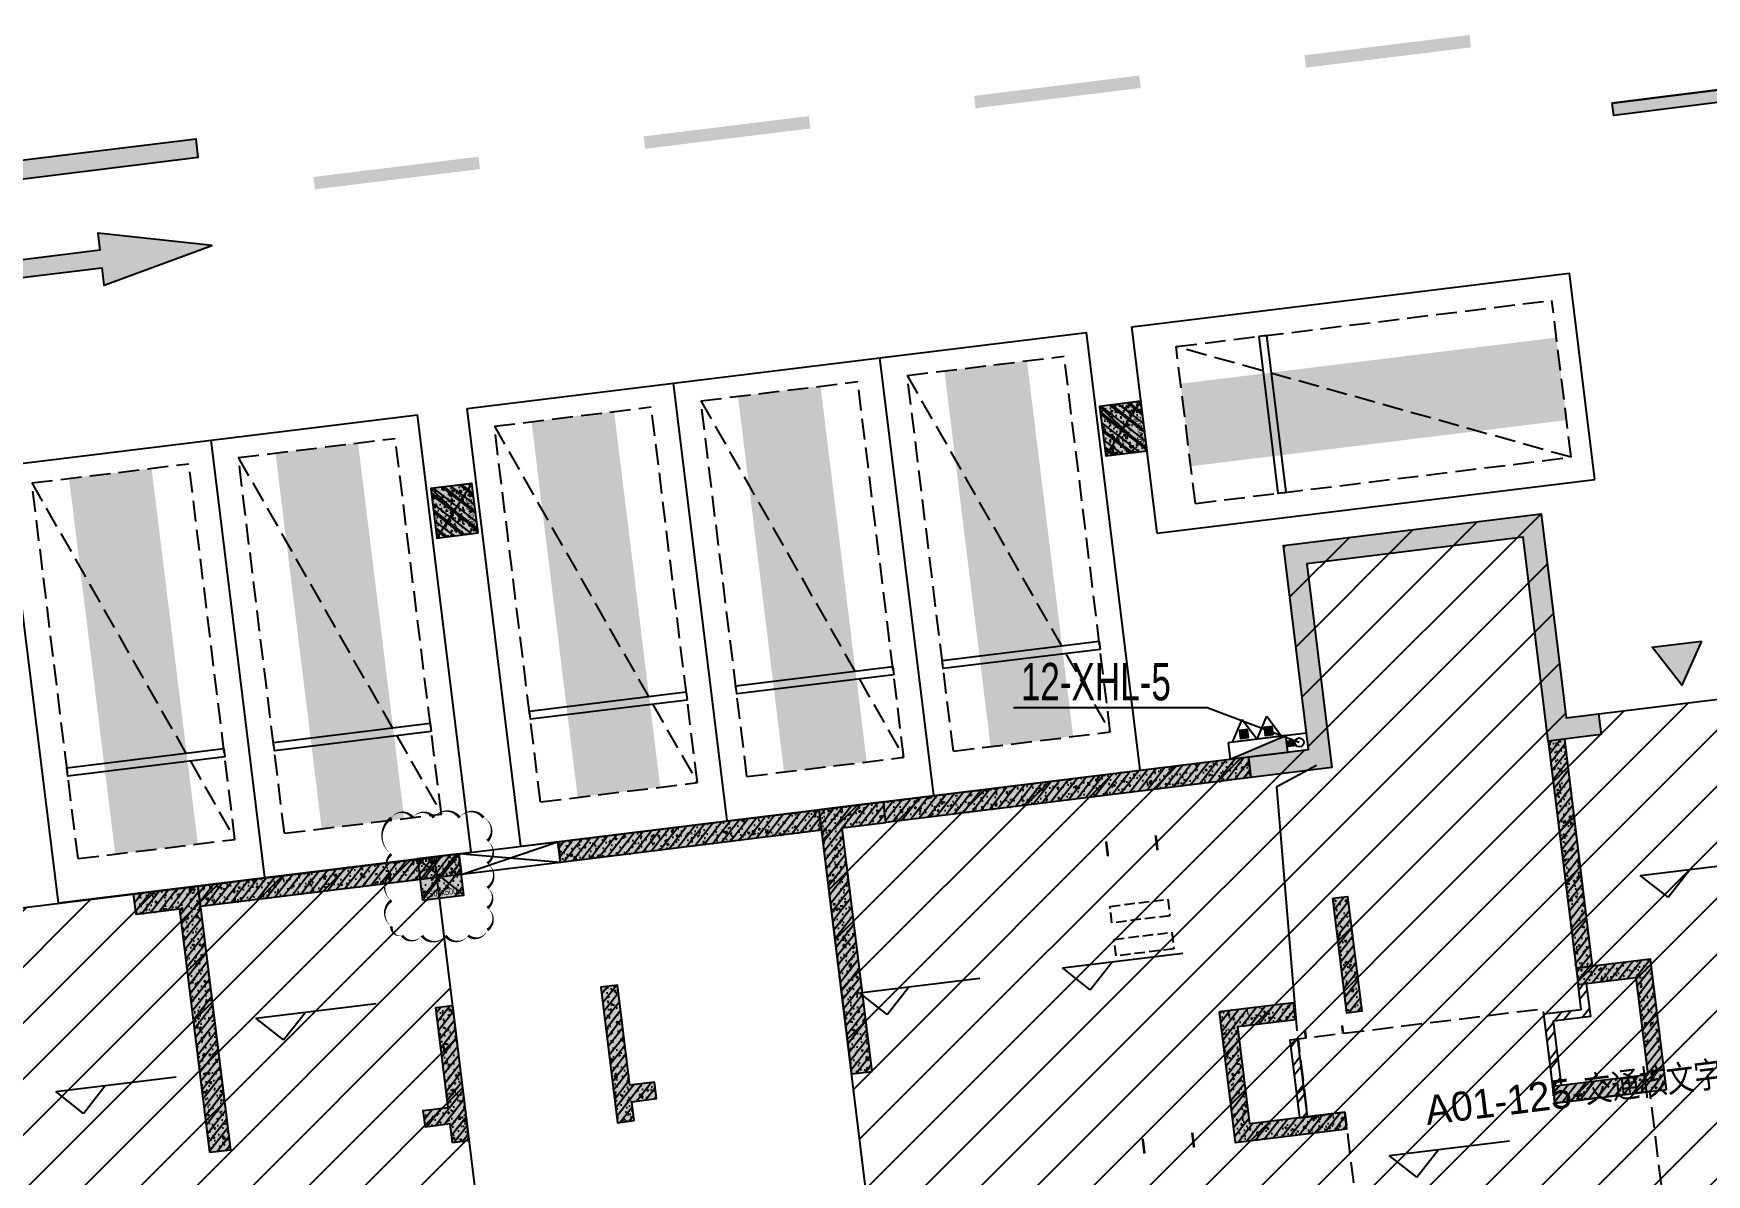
# Model space of a CAD drawing. Extents: x -1338203 to 1886333, y -783476 to 1038610.
# Drawn here: x 768735 to 788844, y -470461 to -456744 of the extents above; entities that cross this region are included whole.
import ezdxf
from ezdxf.enums import TextEntityAlignment as Align

# ---------------------------------------------------------------- set-up
doc = ezdxf.new("R2010")
doc.units = 0
doc.header["$LTSCALE"] = 1000
doc.header["$MEASUREMENT"] = 0
for name, pattern in [('A-001-平面B2$0$__DASH', [0.35, 0.25, -0.1]), ('A01-125-交通核文字编号B2$0$DASH', [0.35, 0.25, -0.1]), ('M09预留预埋-B2$0$DASH', [0.35, 0.25, -0.1])]:
    doc.linetypes.add(name, pattern=pattern)
for name, color, linetype, plot in [('A-001-主楼组合参照B2$0$0A-X-AREA', 6, 'Continuous', False), ('A-125-交通核B2$0$AAD-A-MARK', 6, 'Continuous', False), ('A01-125-交通核文字编号B2$0$AAD-A-MARK', 6, 'Continuous', False), ('A01-125-交通核文字编号B2$0$AAD-A-XM', 6, 'Continuous', False), ('S001南区墙柱$0$AAD-A-MODIFY_20230217', 201, 'Continuous', False), ('S001南区墙柱$0$S001-墙柱B1_1$0$0S-A-TIPS', 10, 'Continuous', False)]:
    doc.layers.add(name, color=color, linetype=linetype, plot=plot)
for name, color, linetype in [('A-001-车位参照B2$0$A-001-车位参照B2$0$0A-P-PKNG-CAR(A)', 43, 'Continuous'), ('A-09-平面B2$0$0A-A-SYMB-ELEV', 150, 'Continuous'), ('A-09-平面B2$0$0A-S-WALL', 255, 'Continuous'), ('A-125-交通核B2$0$0A-E-EVTR', 2, 'Continuous'), ('A-125-交通核B2$0$0A-O-HOLE', 52, 'Continuous'), ('A-FIRE', 7, 'Continuous'), ('A01-125-交通核文字编号B2$0$0A-A-SYMB-ELEV', 150, 'Continuous'), ('A01-125-交通核文字编号B2$0$0A-A-SYMB-NAME', 13, 'Continuous'), ('M09预留预埋-B2$0$0M-A-LD', 4, 'Continuous'), ('p-a-regular', 5, 'Continuous'), ('S-09-墙柱B2_B1(QB)$0$0S-CW-HATCH', 251, 'Continuous'), ('S-09-墙柱B2_B1(QB)$0$0S-CW-HATCH-UP', 251, 'Continuous'), ('S-09-墙柱B2_B1(QB)$0$0S-CW-LINE', 72, 'Continuous'), ('S-09-墙柱B2_B1(QB)$0$0S-S-HOLE', 55, 'Continuous'), ('S001南区墙柱$0$0S-CW-HATCH', 251, 'Continuous'), ('S001南区墙柱$0$0S-CW-HATCH-UP', 251, 'Continuous'), ('S001南区墙柱$0$S001-墙柱B1_1$0$0S-CC-LINE', 52, 'Continuous'), ('S001南区墙柱$0$S001-墙柱B1_1$0$0S-CW-HATCH-UP', 251, 'Continuous'), ('S001地下二墙柱$0$0S-CW-LINE', 72, 'Continuous'), ('中心线', 42, 'Continuous'), ('地面指向箭头', 7, 'Continuous'), ('负二层消火栓$0$负二层消火栓$0$0P-ACC-FH', 7, 'Continuous'), ('负二层消火栓$0$负二层消火栓$0$0P-DIM-FH', 3, 'Continuous'), ('负二层消火栓$0$负二层消火栓$0$0P-PIPE-FH', 1, 'Continuous'), ('负二层消火栓$0$负二层消火栓$0$0P-VPIPE-FH', 1, 'Continuous'), ('负二层消火栓$0$负二层消火栓$1$0P-EQUIP-FH', 7, 'Continuous')]:
    doc.layers.add(name, color=color, linetype=linetype)
doc.styles.add('A01-125-交通核文字编号B2$0$AAD-TXT', font='aad-txt.shx', dxfattribs={"width": 0.7, "bigfont": 'aad-hztxt.shx'})
doc.styles.add('S001南区墙柱$0$S001-墙柱B1_1$0$AAD-S', font='aad-s.shx', dxfattribs={"width": 0.7, "bigfont": 'aad-hztxt.shx'})
doc.styles.add('负二层消火栓$0$负二层消火栓$0$AAD-S', font='aad-s.shx', dxfattribs={"width": 0.7, "bigfont": 'aad-hztxt.shx'})
pattern_1 = [(45, (0, 0), (-168.38, 168.38), []), (45, (112.25, 0), (-168.38, 168.38), [])]
pattern_2 = [(45, (-922624.16, 391978.14), (-53.0330086, 53.0330086), []), (50, (-922624.16, 391978.14), (215.178055, -18.82564), [22.5, -247.5]), (355, (-922624.16, 391978.14), (-41.6254, 225.65764), [18, -198]), (100.4514, (-922606.23, 391976.57), (173.552815, 206.831863), [19.122057, -210.342634]), (46.1842, (-922624.16, 392038.14), (320.172315, -49.655704), [33.75, -371.25]), (96.6356, (-922597.48, 392034), (280.39881, 292.23536), [28.68309, -315.5139]), (351.1842, (-922624.16, 392038.14), (280.39858, 292.23558), [27, -297]), (21, (-922594.16, 392023.14), (179.072116, -120.785667), [22.5, -247.5]), (326, (-922594.16, 392023.14), (72.9946, 217.545014), [18, -198]), (71.4514, (-922579.24, 392013.08), (252.06679, 96.75915), [19.122057, -210.342634]), (37.5, (-922624.16, 391978.14), (3.6479566, 99.868156), [0, -195.6, 0, -201, 0, -198.75]), (7.5, (-922624.16, 391978.14), (78.920861, 118.323514), [0, -114.6, 0, -191.1, 0, -75.75]), (327.5, (-922691.06, 391978.14), (160.146731, -6.7664615), [0, -75, 0, -234, 0, -310.5]), (317.5, (-922721.06, 391978.14), (174.95585, 30.031495), [0, -97.5, 0, -155.4, 0, -220.5])]
pattern_3 = [(45, (0, 0), (-53.033, 53.033), []), (50, (0, 0), (215.178, -18.8256), [22.5, -247.5]), (355, (0, 0), (-41.6254, 225.6576), [18, -198]), (100.4514, (17.93, -1.57), (173.5528, 206.8319), [19.122, -210.3426]), (46.1842, (0, 60), (320.1723, -49.6557), [33.75, -371.25]), (96.6356, (26.68, 55.86), (280.399, 292.2354), [28.683, -315.514]), (351.1842, (0, 60), (280.3986, 292.2356), [27, -297]), (21, (30, 45), (179.0721, -120.7857), [22.5, -247.5]), (326, (30, 45), (72.9946, 217.545), [18, -198]), (71.4514, (44.92, 34.93), (252.0668, 96.7591), [19.122, -210.3426]), (37.5, (0, 0), (3.64796, 99.86816), [0, -195.6, 0, -201, 0, -198.75]), (7.5, (0, 0), (78.92086, 118.3235), [0, -114.6, 0, -191.1, 0, -75.75]), (327.5, (-66.9, 0), (160.14673, -6.76646), [0, -75, 0, -234, 0, -310.5]), (317.5, (-96.9, 0), (174.9559, 30.0315), [0, -97.5, 0, -155.4, 0, -220.5])]

# ---------------------------------------------------------------- blocks, each defined once
blk = doc.blocks.new('A-125-交通核B2$0$xx')
at = {"layer": 'A-125-交通核B2$0$0A-E-EVTR'}
for p, q in [((1798, 2385), (498, 2385)), ((498, 2385), (498, 285)), ((1798, 285), (498, 2385)), ((1798, 2385), (498, 285)), ((1798, 285), (1798, 2385)), ((381, 1791), (156, 1791)), ((156, 1791), (156, 711)), ((381, 711), (381, 1791)), ((156, 711), (381, 711)), ((498, 285), (1798, 285))]:
    blk.add_line(p, q, dxfattribs=at)
blk = doc.blocks.new('A-125-交通核B2')
h = blk.add_hatch()
h.set_pattern_fill('ANSI32', color=256, scale=50)
h.set_pattern_definition(pattern_1)
h.paths.add_polyline_path([(1360, 4310), (1260, 4310), (1260, 5190), (1710, 5190), (1710, 5490), (1810, 5490), (1810, 5090), (1360, 5090)])
h = blk.add_hatch()
h.set_pattern_fill('ANSI32', color=256, scale=50)
h.set_pattern_definition(pattern_1)
h.paths.add_polyline_path([(-1713, 5250), (-1810, 5250), (-1810, 4310), (-1713, 4310)])
for points in [[(1360, 4310), (1260, 4310), (1260, 5190), (1710, 5190), (1710, 5490), (1810, 5490), (1810, 5090), (1360, 5090)], [(-1713, 5250), (-1810, 5250), (-1810, 4310), (-1713, 4310)]]:
    blk.add_lwpolyline(points, close=True)
at = {"layer": 'A-125-交通核B2$0$0A-O-HOLE', "flags": 128}
blk.add_lwpolyline([(-1710, 5350), (-1593, 8294), (-1090, 8490)], dxfattribs=at)
at = {"layer": 'A-125-交通核B2$0$AAD-A-MARK'}
for q in [(0, 200), (200, 0)]:
    blk.add_line((0, 0), q, dxfattribs=at)
blk.add_circle((0, 0), 100, dxfattribs=at)
blk.add_blockref('A-125-交通核B2$0$xx', (-1060, 90))
blk = doc.blocks.new('A01-125-交通核文字编号B2')
at = {"layer": 'A01-125-交通核文字编号B2$0$0A-A-SYMB-ELEV'}
for p, q in [((-495, 3428), (-795, 3728)), ((-795, 3728), (664, 3728)), ((-495, 3428), (-195, 3728))]:
    blk.add_line(p, q, dxfattribs=at)
at = {"layer": 'A01-125-交通核文字编号B2$0$0A-A-SYMB-NAME', "linetype": 'A01-125-交通核文字编号B2$0$DASH', "flags": 128}
blk.add_lwpolyline([(-1260, 2790), (2410, 2790), (2410, 4110), (1260, 4110), (1260, 5250), (-1710, 5250), (-1713, 4310), (-1260, 4310)], close=True, dxfattribs=at)
at = {"layer": 'A01-125-交通核文字编号B2$0$AAD-A-MARK'}
for q in [(0, 200), (200, 0)]:
    blk.add_line((0, 0), q, dxfattribs=at)
blk.add_circle((0, 0), 100, dxfattribs=at)
at = {"layer": 'A01-125-交通核文字编号B2$0$AAD-A-XM', "style": 'A01-125-交通核文字编号B2$0$AAD-TXT'}
blk.add_text('A01-125-交通核文字编号B2', height=350, dxfattribs=at).set_placement((-297, 4036))
blk = doc.blocks.new('A-09-平面B2')
at = {"layer": 'A-09-平面B2$0$0A-A-SYMB-ELEV'}
for p, q in [((7887, 6727), (7587, 7027)), ((7587, 7027), (9045, 7027)), ((7887, 6727), (8187, 7027)), ((24612, 6402), (24312, 6702)), ((24312, 6702), (25771, 6702)), ((24612, 6402), (24912, 6702)), ((5392, 6144), (5092, 6444)), ((5092, 6444), (6550, 6444)), ((5392, 6144), (5692, 6444)), ((15124, 6144), (14824, 6444)), ((14824, 6444), (16283, 6444)), ((15124, 6144), (15424, 6444)), ((17584, 6144), (17284, 6444)), ((17284, 6444), (18743, 6444)), ((17584, 6144), (17884, 6444))]:
    blk.add_line(p, q, dxfattribs=at)
at = {"layer": 'A-09-平面B2$0$0A-S-WALL'}
for name in ['A-125-交通核B2', 'A01-125-交通核文字编号B2']:
    blk.add_blockref(name, (21700, 0), dxfattribs=at)
blk = doc.blocks.new('A-001-主楼组合参照B2')
at = {"ltscale": 0.002}
h = blk.add_hatch(dxfattribs=at)
h.set_pattern_fill('ANSI31', color=8, scale=300)
h.set_pattern_definition([(45, (-290759.76, -7878.1), (-336.7596, 336.7596), [])])
h.paths.add_polyline_path([(66281, -186940), (66281, -185540), (62441, -185540), (62441, -181550), (55141, -181550), (55141, -185540), (51301, -185540), (51301, -186940), (44981, -186940), (44981, -185540), (41131, -185540), (41131, -181650), (37392, -181650), (37392, -179560), (38191, -179560), (38191, -176360), (41051, -176360), (41051, -174560), (42851, -174560), (42851, -173660), (46981, -173660), (46981, -172090), (50101, -172090), (50101, -174560), (67481, -174560), (67481, -172090), (70601, -172090), (70601, -174560), (76531, -174560), (76531, -176360), (79391, -176360), (79391, -179560), (80191, -179560), (80191, -182110), (81091, -182110), (81091, -185540), (72601, -185540), (72601, -186940)])
h.paths.add_polyline_path([(2291, -185540), (9781, -185540), (9781, -186540), (9631, -186540), (9631, -186940), (16251, -186940), (16251, -186540), (16101, -186540), (16101, -185540), (23691, -185540), (23691, -179560), (22891, -179560), (22891, -176360), (20031, -176360), (20031, -174560), (18231, -174560), (18231, -173660), (14101, -173660), (14101, -172090), (10981, -172090), (10981, -174560), (-6399, -174560), (-6399, -172090), (-9519, -172090), (-9519, -174560), (-15449, -174560), (-15449, -176360), (-18309, -176360), (-18309, -179560), (-19109, -179560), (-19109, -181610), (-20009, -181610), (-20009, -185540), (-11519, -185540), (-11519, -186540), (-11669, -186540), (-11669, -186940), (-5049, -186940), (-5049, -186540), (-5199, -186540), (-5199, -185540), (-1359, -185540), (-1359, -181550), (2291, -181550)])
h.paths.add_polyline_path([(-109959, -168806), (-109959, -173536), (-109709, -173536), (-103819, -173536), (-103819, -177236), (-99249, -177236), (-99249, -178036), (-92869, -178036), (-92869, -177236), (-71299, -177236), (-71299, -178036), (-64919, -178036), (-64919, -177236), (-54209, -177236), (-54209, -168806), (-59109, -168806), (-59109, -167906), (-62059, -167906), (-62059, -168806), (-64369, -168806), (-64369, -167456), (-66169, -167456), (-66169, -165386), (-69469, -165386), (-69469, -167386), (-71849, -167386), (-71849, -168806), (-82159, -168806), (-82159, -167906), (-85209, -167906), (-85209, -168806), (-92319, -168806), (-92319, -167386), (-94699, -167386), (-94699, -165386), (-97999, -165386), (-97999, -167456), (-99799, -167456), (-99799, -168806)])
h.paths.add_polyline_path([(-115664, -225244), (-115664, -225844), (-115414, -225844), (-115414, -225244), (-114084, -225244), (-114084, -225844), (-113834, -225844), (-113834, -225244), (-112009, -225244), (-112009, -225844), (-111589, -225844), (-111589, -225244), (-92909, -225244), (-92909, -225844), (-92489, -225844), (-92489, -225244), (-90664, -225244), (-90664, -225844), (-90414, -225844), (-90414, -225244), (-89084, -225244), (-89084, -225844), (-88834, -225844), (-88834, -225244), (-82964, -225244), (-82964, -225844), (-82714, -225844), (-82714, -225244), (-81384, -225244), (-81384, -225844), (-81134, -225844), (-81134, -225244), (-79309, -225244), (-79309, -225844), (-78889, -225844), (-78889, -225244), (-60209, -225244), (-60209, -225844), (-59789, -225844), (-59789, -225244), (-57964, -225244), (-57964, -225844), (-57714, -225844), (-57714, -225244), (-56384, -225244), (-56384, -225844), (-56134, -225844), (-56134, -225244), (-53249, -225244), (-53249, -216464), (-53249, -216464), (-56519, -216464), (-56519, -216464), (-59959, -216464), (-59959, -215464), (-67989, -215464), (-67989, -211894), (-71109, -211894), (-71109, -215464), (-79139, -215464), (-79139, -216464), (-81759, -216464), (-81759, -215464), (-83909, -215464), (-83909, -216464), (-86599, -216464), (-87849, -216464), (-92659, -216464), (-92659, -215464), (-100689, -215464), (-100689, -211894), (-103809, -211894), (-103809, -215464), (-111839, -215464), (-111839, -215464), (-114239, -215464), (-114239, -215464), (-116459, -215464), (-116459, -216464), (-118549, -216464), (-118549, -221294), (-119249, -221294), (-119249, -221894), (-118549, -221894), (-118549, -223844), (-119249, -223844), (-119249, -224444), (-118549, -224444), (-118549, -225244)])
h.paths.add_polyline_path([(-11949, -235160), (-15609, -235160), (-15609, -237714), (-16509, -237714), (-16509, -241140), (-8019, -241140), (-8019, -242140), (-8169, -242140), (-8169, -242540), (-1549, -242540), (-1549, -242140), (-1699, -242140), (-1699, -241140), (13281, -241140), (13281, -242140), (13131, -242140), (13131, -242540), (19751, -242540), (19751, -242140), (19601, -242140), (19601, -241140), (27191, -241140), (27191, -239340), (27191, -239340), (27191, -237140), (27191, -237140), (27191, -235250), (23441, -235250), (23441, -230950), (23441, -230160), (21531, -230160), (17601, -230160), (17602, -227690), (14482, -227690), (14481, -230160), (-2899, -230160), (-2899, -227690), (-6019, -227690), (-6019, -230160), (-9949, -230160), (-11949, -230160)])
h.paths.add_polyline_path([(67491, -237140), (67491, -235160), (71151, -235160), (71151, -234560), (73051, -234560), (73051, -230160), (77081, -230160), (77081, -227690), (80201, -227690), (80201, -230160), (97581, -230160), (97581, -227690), (100701, -227690), (100701, -230160), (104631, -230160), (106631, -230160), (106631, -231960), (109491, -231960), (109491, -235160), (110291, -235160), (110291, -237713), (111191, -237713), (111191, -241140), (102701, -241140), (102701, -242140), (102851, -242140), (102851, -242540), (96231, -242540), (96231, -242140), (96381, -242140), (96381, -241140), (81401, -241140), (81401, -242140), (81551, -242140), (81551, -242540), (74931, -242540), (74931, -242140), (75081, -242140), (75081, -241140), (67491, -241140), (67491, -239340)])
h.paths.add_polyline_path([(11811, -302465), (13796, -302220), (17696, -301741), (17394, -299289), (20491, -298908), (20793, -301359), (25884, -300733), (26493, -305676), (29133, -305351), (28525, -300408), (38043, -299237), (37741, -296785), (40838, -296404), (41140, -298856), (45040, -298376), (47025, -298132), (47636, -303094), (50474, -302745), (51268, -302647), (51580, -305181), (52178, -310042), (48297, -310519), (48118, -309060), (44465, -309509), (44588, -310502), (44736, -310484), (44785, -310881), (38215, -311689), (38166, -311292), (38315, -311274), (38193, -310281), (23325, -312111), (23447, -313103), (23596, -313085), (23645, -313482), (17074, -314290), (17025, -313893), (17174, -313875), (17052, -312883), (1787, -314761), (1909, -315753), (2058, -315735), (2107, -316132), (-4463, -316941), (-4512, -316544), (-4363, -316525), (-4485, -315533), (-12912, -316570), (-13331, -313165), (-12437, -313055), (-12507, -312490), (-12749, -310524), (-11955, -310427), (-12346, -307251), (-9507, -306901), (-9727, -305115), (-7940, -304896), (-8050, -304003), (-3951, -303497), (-4143, -301939), (-1046, -301558), (-745, -304010), (7186, -303034), (7796, -307996), (12421, -307427)])
h.paths.add_polyline_path([(118676, -301883), (118079, -297021), (118079, -297019), (118009, -296454), (117768, -294488), (116974, -294586), (116584, -291410), (113745, -291758), (113526, -289972), (111540, -290216), (107640, -290695), (107339, -288243), (104242, -288623), (104543, -291075), (87293, -293193), (86992, -290742), (83895, -291122), (84196, -293574), (80295, -294053), (78310, -294297), (78920, -299259), (76081, -299608), (75287, -299705), (75598, -302240), (76016, -305641), (83549, -304716), (83671, -305708), (83522, -305726), (83571, -306123), (90142, -305317), (90093, -304920), (89944, -304938), (89822, -303945), (104690, -302119), (104812, -303112), (104663, -303130), (104712, -303527), (111283, -302720), (111234, -302323), (111085, -302341), (110963, -301349), (114617, -300901), (114796, -302359)])
at = {"layer": 'A-001-主楼组合参照B2$0$0A-X-AREA', "elevation": 83050, "flags": 128}
for points in [[(11811, -302465), (13796, -302220), (13796, -302220), (17696, -301741), (17394, -299289), (20491, -298908), (20793, -301359), (25884, -300733), (26493, -305676), (29133, -305351), (28525, -300408), (38043, -299237)], [(-745, -304010), (7186, -303034), (7796, -307996), (12421, -307427), (11811, -302465)]]:
    blk.add_lwpolyline(points, dxfattribs=at)
at = {"ltscale": 0.002, "rotation": 7.001406317028183}
blk.add_blockref('A-09-平面B2', (-1632, -312870, 83050), dxfattribs=at)
blk = doc.blocks.new('M09预留预埋-B2')
at = {"layer": 'M09预留预埋-B2$0$0M-A-LD'}
for points in [[(18590, 7710, 0, 0, 0), (17990, 7710, 30, 30, 0), (17990, 7890, 0, 0, 0), (18590, 7890, 30, 30, 0), (18590, 7710, 30, 30, 0)], [(18590, 4110, 0, 0, 0), (17990, 4110, 30, 30, 0), (17990, 4290, 0, 0, 0), (18590, 4290, 30, 30, 0), (18590, 4110, 30, 30, 0)]]:
    blk.add_lwpolyline(points, format="xyseb", dxfattribs=at)
at = {"layer": 'M09预留预埋-B2$0$0M-A-LD', "linetype": 'M09预留预埋-B2$0$DASH', "ltscale": 0.5, "elevation": 0}
for points in [[(17940, 7110), (18640, 7110), (18640, 6910), (17940, 6910)], [(17940, 6710), (18640, 6710), (18640, 6510), (17940, 6510)]]:
    blk.add_lwpolyline(points, close=True, dxfattribs=at)
at = {"layer": 'M09预留预埋-B2$0$0M-A-LD', "elevation": 2600}
blk.add_lwpolyline([(20535, 5250, 0, 0, 0), (20085, 5250, 30, 30, 0), (20085, 5350, 0, 0, 0), (20535, 5350, 30, 30, 0), (20535, 5250, 30, 30, 0)], format="xyseb", dxfattribs=at)
blk = doc.blocks.new('M001-预留预埋B2')
at = {"rotation": 7.001406278665004}
blk.add_blockref('M09预留预埋-B2', (-1632, -312870, 83050), dxfattribs=at)
blk = doc.blocks.new('负二层消火栓$0$负二层消火栓$1$$TwtSys$00000546')
h = blk.add_hatch()
h.set_pattern_fill('ANSI31', color=256, scale=200, style=0)
h.set_pattern_definition([(45, (-38543.802, -6670.83), (-17.67767, 17.67767), [])])
h.paths.add_polyline_path([(-65, 174), (65, 174), (65, 44), (-65, 44)])
for points in [[(0, 344), (-198, 0), (198, 0)], [(-65, 174), (65, 174), (65, 44), (-65, 44)]]:
    blk.add_lwpolyline(points, close=True)
blk = doc.blocks.new('负二层消火栓$0$负二层消火栓$0$$TwtSys$00000434')
for p, q in [((-0.5, 0.5), (-0.5, -0.5)), ((-0.5, -0.5), (0.5, 0.5)), ((0.5, 0.5), (-0.5, 0.5)), ((0.5, -0.5), (0.5, 0.5)), ((-0.5, -0.5), (0.5, -0.5))]:
    blk.add_line(p, q)
blk.add_solid([(0.5, -0.5), (0.5, 0.5), (-0.5, -0.5)])
blk = doc.blocks.new('负二层消火栓')
at = {"layer": '负二层消火栓$0$负二层消火栓$0$0P-ACC-FH', "elevation": -3000}
blk.add_lwpolyline([(16729, -301659), (16753, -301858), (17695, -301742), (17671, -301543)], close=True, dxfattribs=at)
at = {"layer": '负二层消火栓$0$负二层消火栓$0$0P-DIM-FH'}
for p, q in [((16475, -301240, -3000), (14147, -301240, -3000)), ((17584, -301655, -86050), (16475, -301240, -3000))]:
    blk.add_line(p, q, dxfattribs=at)
at = {"layer": '负二层消火栓$0$负二层消火栓$0$0P-PIPE-FH', "linetype": 'Continuous', "const_width": 82.5, "elevation": -86050}
blk.add_lwpolyline([(17532, -301661), (17436, -301673)], dxfattribs=at)
at = {"layer": '负二层消火栓$0$负二层消火栓$0$0P-VPIPE-FH', "linetype": 'Continuous'}
blk.add_circle((17584, -301655, -86050), 52.5, dxfattribs=at)
at = {"layer": '负二层消火栓$0$负二层消火栓$0$0P-ACC-FH', "xscale": -699.9999999999999, "yscale": -200, "zscale": 700, "rotation": 187.0014062786141}
blk.add_blockref('负二层消火栓$0$负二层消火栓$0$$TwtSys$00000434', (17088, -301716, -86050), dxfattribs=at)
at = {"layer": '负二层消火栓$0$负二层消火栓$1$0P-EQUIP-FH', "xscale": -0.7500000000000001, "yscale": 0.7500000000000001, "zscale": 0.7500000000000001, "rotation": 7.001406278614093}
for p in [(16928, -301635, -2200), (17224, -301598, -2200)]:
    blk.add_blockref('负二层消火栓$0$负二层消火栓$1$$TwtSys$00000546', p, dxfattribs=at)
at = {"layer": '负二层消火栓$0$负二层消火栓$0$0P-DIM-FH', "color": 7, "style": '负二层消火栓$0$负二层消火栓$0$AAD-S', "width": 0.7}
blk.add_text('12-XHL-5', height=450, dxfattribs=at).set_placement((14237, -301150, -3000))
blk = doc.blocks.new('S-09-墙柱B2_B1(QB)')
at = {"layer": 'S-09-墙柱B2_B1(QB)$0$0S-CW-HATCH'}
h = blk.add_hatch(color=256, dxfattribs=at)
h.dxf.hatch_style = 1
h.paths.add_polyline_path([(19810, 8690), (20540, 8690), (20540, 11160), (23660, 11160), (23660, 8690), (24050, 8690), (24050, 8440), (23410, 8440), (23410, 10910), (20790, 10910), (20790, 8440), (19810, 8440)])
h = blk.add_hatch(color=256, dxfattribs=at)
h.dxf.hatch_style = 1
h.paths.add_polyline_path([(6840, 5490), (6840, 8440), (6310, 8440), (6310, 8690), (7090, 8690), (7090, 5490)])
h = blk.add_hatch(color=256, dxfattribs=at)
h.dxf.hatch_style = 1
h.paths.add_polyline_path([(7090, 8690), (10250, 8690), (10250, 8440), (7090, 8440)])
h = blk.add_hatch(color=256, dxfattribs=at)
h.dxf.hatch_style = 1
h.paths.add_polyline_path([(11450, 8690), (14610, 8690), (14610, 8440), (11450, 8440)])
h = blk.add_hatch(color=256, dxfattribs=at)
h.dxf.hatch_style = 1
h.paths.add_polyline_path([(14860, 5490), (14860, 8440), (15390, 8440), (15390, 8690), (14610, 8690), (14610, 5490)])
h = blk.add_hatch(color=256, dxfattribs=at)
h.dxf.hatch_style = 1
h.paths.add_polyline_path([(15390, 8690), (19810, 8690), (19810, 8440), (15390, 8440)])
h = blk.add_hatch(color=256, dxfattribs=at)
h.dxf.hatch_style = 1
h.paths.add_polyline_path([(23610, 8440), (23410, 8440), (23410, 5690), (23610, 5690)])
h = blk.add_hatch(color=256, dxfattribs=at)
h.dxf.hatch_style = 1
h.paths.add_polyline_path([(9750, 5250), (9750, 5480), (9450, 5480), (9450, 5680), (9750, 5680), (9750, 6890), (9950, 6890), (9950, 5250)])
h = blk.add_hatch(color=256, dxfattribs=at)
h.dxf.hatch_style = 1
h.paths.add_polyline_path([(11950, 5250), (11950, 5480), (12250, 5480), (12250, 5680), (11950, 5680), (11950, 6890), (11750, 6890), (11750, 5250)])
h = blk.add_hatch(color=256, dxfattribs=at)
h.dxf.hatch_style = 1
h.paths.add_polyline_path([(20610, 6880), (20790, 6880), (20790, 5490), (20610, 5490)])
h = blk.add_hatch(color=256, dxfattribs=at)
h.dxf.hatch_style = 1
h.paths.add_polyline_path([(19090, 5690), (19090, 4110), (20440, 4110), (20440, 4310), (19290, 4310), (19290, 5490), (19990, 5490), (19990, 5690)])
h = blk.add_hatch(color=256, dxfattribs=at)
h.dxf.hatch_style = 1
h.paths.add_polyline_path([(24110, 4310), (22960, 4310), (22960, 4110), (24310, 4110), (24310, 5690), (23410, 5690), (23410, 5490), (24110, 5490)])
at = {"layer": 'S-09-墙柱B2_B1(QB)$0$0S-CW-HATCH-UP'}
h = blk.add_hatch(dxfattribs=at)
h.set_pattern_fill('钢筋混凝土', color=256, scale=30)
h.set_pattern_definition(pattern_2)
h.paths.add_polyline_path([(19810, 8690), (20540, 8690), (20540, 11160), (23660, 11160), (23660, 8690), (24050, 8690), (24050, 8440), (23410, 8440), (23410, 10910), (20790, 10910), (20790, 8440), (19810, 8440)])
h = blk.add_hatch(dxfattribs=at)
h.set_pattern_fill('钢筋混凝土', color=256, scale=30)
h.set_pattern_definition(pattern_2)
h.paths.add_polyline_path([(6840, 5490), (6840, 8440), (6310, 8440), (6310, 8690), (7090, 8690), (7090, 5490)])
h = blk.add_hatch(dxfattribs=at)
h.set_pattern_fill('钢筋混凝土', color=256, scale=30)
h.set_pattern_definition(pattern_3)
h.paths.add_polyline_path([(7090, 8690), (10250, 8690), (10250, 8440), (7090, 8440)])
h = blk.add_hatch(dxfattribs=at)
h.set_pattern_fill('钢筋混凝土', color=256, scale=30)
h.set_pattern_definition(pattern_3)
h.paths.add_polyline_path([(11450, 8690), (14610, 8690), (14610, 8440), (11450, 8440)])
h = blk.add_hatch(dxfattribs=at)
h.set_pattern_fill('钢筋混凝土', color=256, scale=30)
h.set_pattern_definition(pattern_2)
h.paths.add_polyline_path([(14860, 5490), (14860, 8440), (15390, 8440), (15390, 8690), (14610, 8690), (14610, 5490)])
h = blk.add_hatch(dxfattribs=at)
h.set_pattern_fill('钢筋混凝土', color=256, scale=30)
h.set_pattern_definition([(45, (8300, 51194.454), (-53.03301, 53.03301), []), (50, (8300, 51194.45), (215.17805, -18.82564), [22.5, -247.5]), (355, (8300, 51194.45), (-41.6254, 225.6576), [18, -198]), (100.4514, (8317.93, 51192.89), (173.5528, 206.8319), [19.1221, -210.3426]), (46.1842, (8300, 51254.45), (320.1723, -49.6557), [33.75, -371.25]), (96.6356, (8326.68, 51250.32), (280.3988, 292.2354), [28.683, -315.514]), (351.1842, (8300, 51254.45), (280.3986, 292.2356), [27, -297]), (21, (8330, 51239.45), (179.0721, -120.7857), [22.5, -247.5]), (326, (8330, 51239.45), (72.9946, 217.545), [18, -198]), (71.4514, (8344.92, 51229.39), (252.0668, 96.75915), [19.1221, -210.3426]), (37.5, (8300, 51194.454), (3.64796, 99.86816), [0, -195.6, 0, -201, 0, -198.75]), (7.5, (8300, 51194.45), (78.92086, 118.32351), [0, -114.6, 0, -191.1, 0, -75.75]), (327.5, (8233.1, 51194.454), (160.14673, -6.76646), [0, -75, 0, -234, 0, -310.5]), (317.5, (8203.1, 51194.45), (174.95585, 30.0315), [0, -97.5, 0, -155.4, 0, -220.5])])
h.paths.add_polyline_path([(15390, 8690), (19810, 8690), (19810, 8440), (15390, 8440)])
h = blk.add_hatch(dxfattribs=at)
h.set_pattern_fill('钢筋混凝土', color=256, scale=30)
h.set_pattern_definition(pattern_2)
h.paths.add_polyline_path([(23610, 8440), (23410, 8440), (23410, 5690), (23610, 5690)])
h = blk.add_hatch(dxfattribs=at)
h.set_pattern_fill('钢筋混凝土', color=256, scale=30)
h.set_pattern_definition(pattern_2)
h.paths.add_polyline_path([(9750, 5250), (9750, 5480), (9450, 5480), (9450, 5680), (9750, 5680), (9750, 6890), (9950, 6890), (9950, 5250)])
h = blk.add_hatch(dxfattribs=at)
h.set_pattern_fill('钢筋混凝土', color=256, scale=30)
h.set_pattern_definition(pattern_2)
h.paths.add_polyline_path([(11950, 5250), (11950, 5480), (12250, 5480), (12250, 5680), (11950, 5680), (11950, 6890), (11750, 6890), (11750, 5250)])
h = blk.add_hatch(dxfattribs=at)
h.set_pattern_fill('钢筋混凝土', color=256, scale=30)
h.set_pattern_definition([(45, (0, 0), (-53.033, 53.033), []), (50, (0, 0), (215.178, -18.8256), [22.5, -247.5]), (355, (0, 0), (-41.6254, 225.6576), [18, -198]), (100.4514, (17.93, -1.57), (173.5528, 206.8319), [19.122, -210.3426]), (46.1842, (0, 60), (320.1723, -49.6557), [33.75, -371.25]), (96.6356, (26.68, 55.86), (280.399, 292.2354), [28.683, -315.514]), (351.1842, (0, 60), (280.3986, 292.2356), [27, -297]), (21, (30, 45), (179.0721, -120.7857), [22.5, -247.5]), (326, (30, 45), (72.9946, 217.545), [18, -198]), (71.4514, (44.92, 34.93), (252.0668, 96.7591), [19.122, -210.3426]), (37.5, (0, 0), (3.64796, 99.86816), [0, -195.6, 0, -201, 0, -198.75]), (7.5, (0, 0), (78.92086, 118.3235), [0, -114.6, 0, -191.1, 0, -75.75]), (327.5, (-66.9, 0), (160.14673, -6.76646), [0, -75, 0, -234, 0, -310.5]), (317.5, (-96.9, 0), (174.95585, 30.0315), [0, -97.5, 0, -155.4, 0, -220.5])])
h.paths.add_polyline_path([(20610, 6880), (20790, 6880), (20790, 5490), (20610, 5490)])
h = blk.add_hatch(dxfattribs=at)
h.set_pattern_fill('钢筋混凝土', color=256, scale=30)
h.set_pattern_definition(pattern_2)
h.paths.add_polyline_path([(19090, 5690), (19090, 4110), (20440, 4110), (20440, 4310), (19290, 4310), (19290, 5490), (19990, 5490), (19990, 5690)])
h = blk.add_hatch(dxfattribs=at)
h.set_pattern_fill('钢筋混凝土', color=256, scale=30)
h.set_pattern_definition(pattern_2)
h.paths.add_polyline_path([(24110, 4310), (22960, 4310), (22960, 4110), (24310, 4110), (24310, 5690), (23410, 5690), (23410, 5490), (24110, 5490)])
at = {"layer": 'S-09-墙柱B2_B1(QB)$0$0S-CW-LINE', "flags": 128}
blk.add_lwpolyline([(19810, 8690), (20540, 8690), (20540, 11160), (23660, 11160), (23660, 8690), (24050, 8690), (24050, 8440), (23410, 8440), (23410, 10910), (20790, 10910), (20790, 8440), (19810, 8440)], close=True, dxfattribs=at)
at = {"layer": 'S-09-墙柱B2_B1(QB)$0$0S-CW-LINE'}
for points in [[(6840, 5490), (6840, 8440), (6310, 8440), (6310, 8690), (7090, 8690), (7090, 5490)], [(7090, 8690), (10250, 8690), (10250, 8440), (7090, 8440)], [(11450, 8690), (14610, 8690), (14610, 8440), (11450, 8440)], [(14860, 5490), (14860, 8440), (15390, 8440), (15390, 8690), (14610, 8690), (14610, 5490)], [(15390, 8690), (19810, 8690), (19810, 8440), (15390, 8440)], [(23610, 8440), (23410, 8440), (23410, 5690), (23610, 5690)], [(9750, 5250), (9750, 5480), (9450, 5480), (9450, 5680), (9750, 5680), (9750, 6890), (9950, 6890), (9950, 5250)], [(11950, 5250), (11950, 5480), (12250, 5480), (12250, 5680), (11950, 5680), (11950, 6890), (11750, 6890), (11750, 5250)], [(20610, 6880), (20790, 6880), (20790, 5490), (20610, 5490)], [(19090, 5690), (19090, 4110), (20440, 4110), (20440, 4310), (19290, 4310), (19290, 5490), (19990, 5490), (19990, 5690)], [(24110, 4310), (22960, 4310), (22960, 4110), (24310, 4110), (24310, 5690), (23410, 5690), (23410, 5490), (24110, 5490)]]:
    blk.add_lwpolyline(points, close=True, dxfattribs=at)
at = {"layer": 'S-09-墙柱B2_B1(QB)$0$0S-S-HOLE'}
blk.add_lwpolyline([(11450, 8690), (11450, 8440), (10250, 8440), (10250, 8690)], close=True, dxfattribs=at)
for points in [[(11450, 8440), (10250, 8690)], [(10250, 8440), (11450, 8690)]]:
    blk.add_lwpolyline(points, dxfattribs=at)
blk = doc.blocks.new('S001南区墙柱$0$AAD_BLOCK_20230215093950878')
at = {"layer": 'S001南区墙柱$0$0S-CW-HATCH'}
h = blk.add_hatch(color=256, dxfattribs=at)
h.dxf.hatch_style = 1
h.paths.add_polyline_path([(-300, -250), (300, -250), (300, 250), (-300, 250)])
at = {"layer": 'S001南区墙柱$0$0S-CW-HATCH-UP'}
h = blk.add_hatch(dxfattribs=at)
h.set_pattern_fill('钢筋混凝土', color=256, scale=30, pattern_type=2)
h.set_pattern_definition([(45, (-42203.53, -84001.15), (-106.06602, 106.06602), []), (50, (-42203.53, -84001.15), (215.17805, -18.82564), [22.5, -247.5]), (355, (-42203.53, -84001.15), (-41.6254, 225.65764), [18, -198]), (100.4514, (-42185.6, -84002.72), (173.5528, 206.83186), [19.12206, -210.34263]), (46.1842, (-42203.53, -83941.15), (320.1723, -49.6557), [33.75, -371.25]), (96.6356, (-42176.85, -83945.3), (280.3988, 292.2354), [28.6831, -315.5139]), (351.1842, (-42203.53, -83941.15), (280.3986, 292.2356), [27, -297]), (21, (-42173.53, -83956.15), (179.0721, -120.78567), [22.5, -247.5]), (326, (-42173.53, -83956.15), (72.9946, 217.545), [18, -198]), (71.4514, (-42158.6, -83966.21), (252.0668, 96.75915), [19.12206, -210.34263]), (37.5, (-42203.53, -84001.15), (3.647957, 99.868156), [1.5, -195.6, 1.5, -201, 1.5, -198.75]), (7.5, (-42203.53, -84001.15), (78.92086, 118.32351), [1.5, -114.6, 1.5, -191.1, 1.5, -75.75]), (327.5, (-42270.43, -84001.15), (160.14673, -6.76646), [1.5, -75, 1.5, -234, 1.5, -310.5]), (317.5, (-42300.43, -84001.15), (174.95585, 30.0315), [1.5, -97.5, 1.5, -155.4, 1.5, -220.5])])
h.paths.add_polyline_path([(-300, -250), (300, -250), (300, 250), (-300, 250)])
at = {"layer": 'S001南区墙柱$0$S001-墙柱B1_1$0$0S-CW-HATCH-UP', "transparency": 33554661}
h = blk.add_hatch(dxfattribs=at)
h.set_pattern_fill('钢筋混凝土', color=0, scale=30)
h.set_pattern_definition([(45, (48108.52, -15514.205), (-53.03301, 53.03301), []), (50, (48108.52, -15514.2), (215.17805, -18.82564), [22.5, -247.5]), (355, (48108.52, -15514.2), (-41.6254, 225.6576), [18, -198]), (100.4514, (48126.45, -15515.77), (173.5528, 206.8319), [19.1221, -210.3426]), (46.1842, (48108.52, -15454.2), (320.1723, -49.6557), [33.75, -371.25]), (96.6356, (48135.2, -15458.34), (280.3988, 292.2354), [28.683, -315.514]), (351.1842, (48108.52, -15454.2), (280.3986, 292.2356), [27, -297]), (21, (48138.52, -15469.2), (179.0721, -120.78567), [22.5, -247.5]), (326, (48138.52, -15469.2), (72.9946, 217.545), [18, -198]), (71.4514, (48153.44, -15479.27), (252.0668, 96.75915), [19.1221, -210.3426]), (37.5, (48108.52, -15514.205), (3.64796, 99.86816), [0, -195.6, 0, -201, 0, -198.75]), (7.5, (48108.52, -15514.2), (78.92086, 118.32351), [0, -114.6, 0, -191.1, 0, -75.75]), (327.5, (48041.62, -15514.205), (160.14673, -6.76646), [0, -75, 0, -234, 0, -310.5]), (317.5, (48011.62, -15514.2), (174.95585, 30.0315), [0, -97.5, 0, -155.4, 0, -220.5])])
h.paths.add_polyline_path([(-300, -250), (300, -250), (300, 250), (-300, 250)])
at = {"layer": 'S001南区墙柱$0$S001-墙柱B1_1$0$0S-A-TIPS'}
for p, q in [((-300, 250), (300, -250)), ((300, 250), (-300, -250))]:
    blk.add_line(p, q, dxfattribs=at)
at = {"layer": 'S001南区墙柱$0$S001-墙柱B1_1$0$0S-CC-LINE'}
blk.add_lwpolyline([(-300, -250), (300, -250), (300, 250), (-300, 250)], close=True, dxfattribs=at)
at = {"layer": 'S001南区墙柱$0$S001-墙柱B1_1$0$0S-A-TIPS', "style": 'S001南区墙柱$0$S001-墙柱B1_1$0$AAD-S', "width": 0.7}
blk.add_text('500x600', height=75, dxfattribs=at).set_placement((-45, -187), align=Align.MIDDLE_CENTER)
blk = doc.blocks.new('S001南区墙柱$0$AAD_BLOCK_20230215094130330')
at = {"layer": 'S001南区墙柱$0$0S-CW-HATCH'}
h = blk.add_hatch(color=256, dxfattribs=at)
h.dxf.hatch_style = 1
h.paths.add_polyline_path([(-250, -250), (250, -250), (250, 250), (-250, 250)])
at = {"layer": 'S001南区墙柱$0$0S-CW-HATCH-UP'}
h = blk.add_hatch(dxfattribs=at)
h.set_pattern_fill('钢筋混凝土', color=256, scale=30, pattern_type=2)
h.set_pattern_definition([(45, (-71408.98, -78691.11), (-106.06602, 106.06602), []), (50, (-71408.98, -78691.11), (215.17805, -18.82564), [22.5, -247.5]), (355, (-71408.98, -78691.1), (-41.6254, 225.65764), [18, -198]), (100.4514, (-71391.05, -78692.68), (173.5528, 206.83186), [19.12206, -210.34263]), (46.1842, (-71408.98, -78631.1), (320.1723, -49.6557), [33.75, -371.25]), (96.6356, (-71382.3, -78635.25), (280.3988, 292.2354), [28.6831, -315.5139]), (351.1842, (-71409, -78631.1), (280.3986, 292.2356), [27, -297]), (21, (-71378.98, -78646.11), (179.07212, -120.78567), [22.5, -247.5]), (326, (-71378.98, -78646.1), (72.9946, 217.545), [18, -198]), (71.4514, (-71364.06, -78656.17), (252.0668, 96.75915), [19.12206, -210.34263]), (37.5, (-71408.985, -78691.11), (3.647957, 99.868156), [1.5, -195.6, 1.5, -201, 1.5, -198.75]), (7.5, (-71408.98, -78691.11), (78.92086, 118.32351), [1.5, -114.6, 1.5, -191.1, 1.5, -75.75]), (327.5, (-71475.885, -78691.11), (160.14673, -6.76646), [1.5, -75, 1.5, -234, 1.5, -310.5]), (317.5, (-71505.88, -78691.11), (174.95585, 30.0315), [1.5, -97.5, 1.5, -155.4, 1.5, -220.5])])
h.paths.add_polyline_path([(-250, -250), (250, -250), (250, 250), (-250, 250)])
at = {"layer": 'S001南区墙柱$0$S001-墙柱B1_1$0$0S-A-TIPS'}
for p, q in [((-250, 250), (250, -250)), ((250, 250), (-250, -250))]:
    blk.add_line(p, q, dxfattribs=at)
at = {"layer": 'S001南区墙柱$0$S001-墙柱B1_1$0$0S-CC-LINE'}
blk.add_lwpolyline([(-250, -250), (250, -250), (250, 250), (-250, 250)], close=True, dxfattribs=at)
at = {"layer": 'S001南区墙柱$0$S001-墙柱B1_1$0$0S-A-TIPS', "style": 'S001南区墙柱$0$S001-墙柱B1_1$0$AAD-S', "width": 0.7}
blk.add_text('500x500', height=75, dxfattribs=at).set_placement((5, -187), align=Align.MIDDLE_CENTER)
blk = doc.blocks.new('S001南区墙柱')
at = {"layer": 'S001南区墙柱$0$AAD-A-MODIFY_20230217', "color": 230, "elevation": 3370, "flags": 128}
blk.add_lwpolyline([(9785, 6540, 0, 34.6, -0.520567), (10040, 6540, 0, 34.6, -0.520567), (10293, 6540, 0, 34.6, -0.520567), (10603, 6540, 0, 34.6, -0.520567), (10890, 6540, 0, 34.6, -0.520567), (10937, 6261, 0, 34.6, -0.520567), (10937, 5991, 0, 34.6, -0.520567), (10937, 5697, 0, 34.6, -0.520567), (10937, 5455, 0, 34.6, -0.520567), (10937, 5191, 0, 34.6, -0.520567), (10705, 5123, 0, 34.6, -0.520567), (10433, 5123, 0, 34.6, -0.520567), (10150, 5123, 0, 34.6, -0.520567), (9912, 5123, 0, 34.6, -0.520567), (9785, 5233, 0, 34.6, -0.520567), (9785, 5546, 0, 34.6, -0.520567), (9785, 5868, 0, 34.6, -0.520567), (9785, 6101, 0, 34.6, -0.520567)], format="xyseb", close=True, dxfattribs=at)
for name, p, rotation in [('S001南区墙柱$0$AAD_BLOCK_20230215093950878', (18581, 11218, 3370), 97.16641727359904), ('S001南区墙柱$0$AAD_BLOCK_20230215093950878', (10541, 10231, 3370), 97.16641727359904), ('S001南区墙柱$0$AAD_BLOCK_20230215094130330', (10377, 5828, 3370), 7.000495889423862)]:
    blk.add_blockref(name, p, dxfattribs=dict(rotation=rotation))
blk = doc.blocks.new('S001地下二墙柱')
blk.add_blockref('S001南区墙柱', (-3112, -309101, -3370))
at = {"layer": 'S001地下二墙柱$0$0S-CW-LINE', "rotation": 7.000495889383049}
blk.add_blockref('S-09-墙柱B2_B1(QB)', (-1632, -312870), dxfattribs=at)
blk = doc.blocks.new('JTDT')
at = {"layer": 'A-FIRE'}
h = blk.add_hatch(color=251, dxfattribs=at)
h.dxf.hatch_style = 1
h.paths.add_polyline_path([(189165, 82916), (189162, 82988), (189159, 82988), (189147, 83060), (189144, 83075), (189126, 83123), (189114, 83162), (189105, 83180), (189081, 83230), (189072, 83245), (189057, 83269), (189036, 83299), (189024, 83317), (189021, 83320), (189021, 83323), (188961, 83389), (188893, 83449), (188818, 83500), (188734, 83542), (188650, 83571), (188561, 83586), (188468, 83592), (188378, 83586), (188288, 83571), (188202, 83542), (188118, 83500), (188043, 83449), (187974, 83389), (187915, 83323), (187915, 83320), (187912, 83317), (187900, 83299), (187882, 83269), (187864, 83245), (187858, 83230), (187831, 83180), (187822, 83162), (187810, 83123), (187795, 83075), (187789, 83060), (187777, 82988), (187771, 82916), (187771, 82895), (187771, 82839), (187771, 81938), (187559, 81938), (187559, 81935), (187867, 80625), (187876, 80592), (187882, 80625), (188190, 81935), (187983, 81935), (187983, 81938), (187983, 82839), (187986, 82895), (187989, 82916), (188007, 82988), (188037, 83060), (188046, 83075), (188076, 83123), (188109, 83162), (188124, 83180), (188184, 83230), (188205, 83245), (188247, 83269), (188318, 83299), (188390, 83317), (188441, 83320), (188468, 83323), (188492, 83320), (188543, 83317), (188615, 83299), (188686, 83269), (188728, 83245), (188749, 83230), (188809, 83180), (188824, 83162), (188857, 83123), (188887, 83075), (188896, 83060), (188926, 82988), (188944, 82916), (188947, 82895), (188949, 82839), (188949, 80625), (189168, 80625), (189168, 82839), (189168, 82895)])
at = {"layer": '地面指向箭头', "color": 251, "linetype": 'Continuous'}
blk.add_lwpolyline([(189165, 82916), (189162, 82988), (189159, 82988), (189147, 83060), (189144, 83075), (189126, 83123), (189114, 83162), (189105, 83180), (189081, 83230), (189072, 83245), (189057, 83269), (189036, 83299), (189024, 83317), (189021, 83320), (189021, 83323), (188961, 83389), (188893, 83449), (188818, 83500), (188734, 83542), (188650, 83571), (188561, 83586), (188468, 83592), (188378, 83586), (188288, 83571), (188202, 83542), (188118, 83500), (188043, 83449), (187974, 83389), (187915, 83323), (187915, 83320), (187912, 83317), (187900, 83299), (187882, 83269), (187864, 83245), (187858, 83230), (187831, 83180), (187822, 83162), (187810, 83123), (187795, 83075), (187789, 83060), (187777, 82988), (187771, 82916), (187771, 82895), (187771, 82839), (187771, 81938), (187559, 81938), (187559, 81935), (187867, 80625), (187876, 80592), (187882, 80625), (188190, 81935), (187983, 81935), (187983, 81938), (187983, 82839), (187986, 82895), (187989, 82916), (188007, 82988), (188037, 83060), (188046, 83075), (188076, 83123), (188109, 83162), (188124, 83180), (188184, 83230), (188205, 83245), (188247, 83269), (188318, 83299), (188390, 83317), (188441, 83320), (188468, 83323), (188492, 83320), (188543, 83317), (188615, 83299), (188686, 83269), (188728, 83245), (188749, 83230), (188809, 83180), (188824, 83162), (188857, 83123), (188887, 83075), (188896, 83060), (188926, 82988), (188944, 82916), (188947, 82895), (188949, 82839), (188949, 80625), (189168, 80625), (189168, 82839), (189168, 82895), (189165, 82916)], dxfattribs=at)
blk = doc.blocks.new('直行')
at = {"layer": '地面指向箭头'}
blk.add_hatch(color=251, dxfattribs=at).paths.add_polyline_path([(-29241, 4059962), (-29466, 4058762), (-29316, 4058762), (-29316, 4056961), (-29166, 4056961), (-29166, 4058762), (-29016, 4058762)])
at = {"layer": '地面指向箭头', "color": 251}
blk.add_lwpolyline([(-29316, 4058762), (-29316, 4056961), (-29316, 4058762), (-29316, 4058762), (-29466, 4058762), (-29241, 4059962), (-29016, 4058762), (-29166, 4058762), (-29166, 4056961), (-29316, 4056961), (-29316, 4056961)], dxfattribs=at)
blk = doc.blocks.new('A$C3d42903c')
at = {"layer": '中心线', "color": 251, "const_width": 150}
for points in [[(371373, 72158), (373358, 72402)], [(367403, 71670), (369388, 71914)], [(363432, 71183), (365418, 71427)], [(359462, 70695), (361447, 70939)]]:
    blk.add_lwpolyline(points, dxfattribs=at)
at = {"layer": '地面指向箭头', "color": 251}
for name, p, rotation in [('直行', (-3647237, -458329), 277.0921638648084), ('JTDT', (461121, -106708), 96.99999639896232)]:
    blk.add_blockref(name, p, dxfattribs=dict(at, rotation=rotation))
blk = doc.blocks.new('A$Cb720460c')
at = {"layer": '地面指向箭头'}
h = blk.add_hatch(color=251, dxfattribs=at)
h.dxf.hatch_style = 1
h.paths.add_polyline_path([(376137, 65191), (375900, 64659), (375542, 65118)])
at = {"layer": '地面指向箭头', "color": 251, "flags": 128}
blk.add_lwpolyline([(376137, 65191), (375900, 64659), (375542, 65118), (376137, 65191)], dxfattribs=at)
blk = doc.blocks.new('A-001-车位参照B2$0$A-001-车位参照B2$0$ddd')
for p, q in [((0, 2500), (5300, 2500)), ((0, 2500), (0, 0)), ((5300, 2500), (5300, 0)), ((0, 0), (5300, 0))]:
    blk.add_line(p, q)
at = {"linetype": 'A-001-平面B2$0$__DASH'}
for p, q in [((500, 2200), (500, 300)), ((500, 2200), (5050, 2200)), ((5050, 2200), (5050, 300)), ((500, 300), (5050, 300))]:
    blk.add_line(p, q, dxfattribs=at)
blk.add_lwpolyline([(5050, 2200), (500, 300)], dxfattribs=at)
blk.add_lwpolyline([(1500, 300), (1500, 2200), (1600, 2200), (1600, 300)], close=True)
at = {"layer": 'p-a-regular', "ltscale": 0.002, "const_width": 1000}
blk.add_lwpolyline([(5050, 1250), (500, 1250)], dxfattribs=at)

msp = doc.modelspace()

# ---------------------------------------------------------------- block references
at = {"ltscale": 0.002}
for name, p in [('S001地下二墙柱', (766365.4, -163610.9)), ('A-001-主楼组合参照B2', (766365.4, -163610.9)), ('A-001-主楼组合参照B2', (766365.4, -163610.9)), ('M001-预留预埋B2', (766365.4, -163610.9)), ('负二层消火栓', (766365.4, -163610.9)), ('A$C3d42903c', (412646.2, -529238.7)), ('A$Cb720460c', (412646.2, -529238.7))]:
    msp.add_blockref(name, p, dxfattribs=at)
at = {"color": 0, "ltscale": 0.002}
msp.add_blockref('M001-预留预埋B2', (766365.4, -163610.9), dxfattribs=at)
at = {"layer": 'A-001-车位参照B2$0$A-001-车位参照B2$0$0A-P-PKNG-CAR(A)', "linetype": 'Continuous', "xscale": -1, "rotation": 186.9986827459769}
msp.add_blockref('A-001-车位参照B2$0$A-001-车位参照B2$0$ddd', (781935.5, -460270.8), dxfattribs=at)
at = {"layer": 'A-001-车位参照B2$0$A-001-车位参照B2$0$0A-P-PKNG-CAR(A)', "linetype": 'Continuous', "rotation": 97.00412980931218}
for p in [(782036.2, -465600), (779554.9, -465904.7), (777073.5, -466209.4), (773996.6, -466587.2), (771515.3, -466891.9)]:
    msp.add_blockref('A-001-车位参照B2$0$A-001-车位参照B2$0$ddd', p, dxfattribs=at)

doc.saveas('drawing.dxf')
